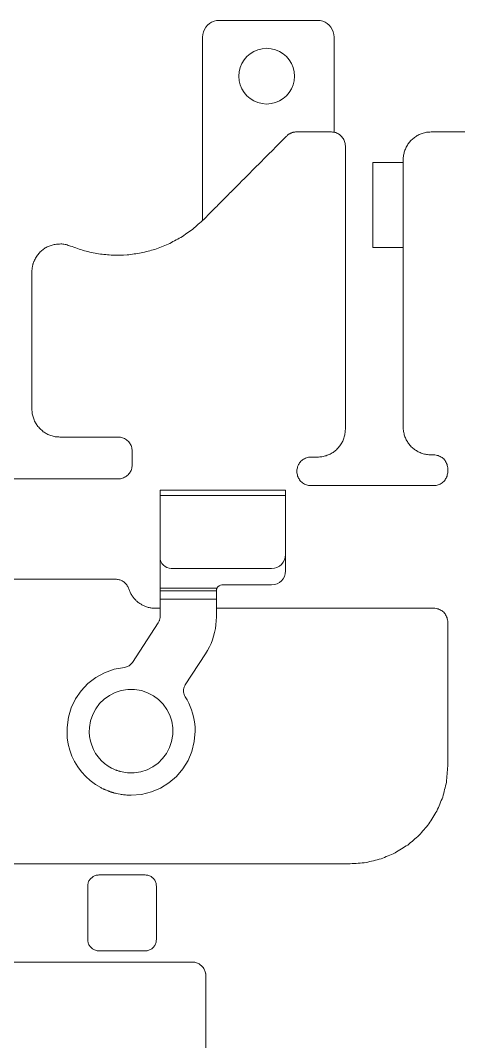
# Model space of a CAD drawing. Header units: millimetres. Extents: x 1863 to 2194, y 977 to 1295.
# Drawn here: x 2054.59 to 2062.45, y 1045.85 to 1064.17 of the extents above; entities that cross this region are included whole.
import ezdxf

# ---------------------------------------------------------------- set-up
doc = ezdxf.new("R2010")
doc.units = ezdxf.units.MM
doc.layers.add('2', color=7, linetype='Continuous', true_color=0xffffff)
doc.layers.get('0').off()

# ---------------------------------------------------------------- blocks, each defined once
blk = doc.blocks.new('A$C1B9535D9')
at = {"layer": '2', "color": 35, "linetype": 'Continuous', "lineweight": 18}
for p, q in [((9.477, 18.142), (9.477, 18.683)), ((10.999, 18.683), (10.999, 18.142)), ((10.999, 18.142), (9.477, 18.142)), ((7.049, 17.387), (7.089, 17.412)), ((7.089, 17.412), (7.132, 17.43)), ((7.132, 17.43), (7.178, 17.441)), ((7.178, 17.441), (7.227, 17.445)), ((7.227, 17.445), (8.931, 17.445)), ((6.93, 17.194), (6.942, 17.24)), ((6.942, 17.24), (6.96, 17.283)), ((6.96, 17.283), (6.984, 17.322)), ((6.984, 17.322), (7.014, 17.357)), ((7.014, 17.357), (7.049, 17.387)), ((6.926, 17.145), (6.93, 17.194)), ((6.926, 15.385), (6.926, 17.145)), ((7.697, 16.68), (7.631, 16.64)), ((7.769, 16.711), (7.697, 16.68)), ((7.846, 16.73), (7.769, 16.711)), ((7.927, 16.736), (7.846, 16.73)), ((8.008, 16.73), (7.927, 16.736)), ((8.084, 16.711), (8.008, 16.73)), ((8.156, 16.68), (8.084, 16.711)), ((8.221, 16.64), (8.156, 16.68)), ((7.523, 16.531), (7.482, 16.466)), ((7.573, 16.59), (7.523, 16.531)), ((7.631, 16.64), (7.573, 16.59)), ((8.279, 16.59), (8.221, 16.64)), ((8.329, 16.531), (8.279, 16.59)), ((8.37, 16.466), (8.329, 16.531)), ((15.349, 14.324), (15.349, 16.574)), ((15.349, 16.574), (16.799, 16.574)), ((15.449, 16.574), (15.449, 14.324)), ((7.433, 16.317), (7.426, 16.235)), ((7.452, 16.394), (7.433, 16.317)), ((7.482, 16.466), (7.452, 16.394)), ((8.4, 16.394), (8.37, 16.466)), ((8.419, 16.317), (8.4, 16.394)), ((8.426, 16.235), (8.419, 16.317)), ((16.755, 16.324), (16.755, 14.524)), ((17.049, 16.324), (17.049, 15.434)), ((7.426, 16.235), (7.433, 16.154)), ((7.433, 16.154), (7.452, 16.078)), ((8.4, 16.078), (8.419, 16.154)), ((8.419, 16.154), (8.426, 16.235)), ((7.452, 16.078), (7.482, 16.006)), ((7.482, 16.006), (7.523, 15.94)), ((7.523, 15.94), (7.573, 15.882)), ((8.279, 15.882), (8.329, 15.94)), ((8.329, 15.94), (8.37, 16.006)), ((8.37, 16.006), (8.4, 16.078)), ((7.573, 15.882), (7.631, 15.832)), ((7.631, 15.832), (7.697, 15.791)), ((7.697, 15.791), (7.769, 15.761)), ((7.769, 15.761), (7.846, 15.742)), ((8.008, 15.742), (8.084, 15.761)), ((8.084, 15.761), (8.156, 15.791)), ((8.156, 15.791), (8.221, 15.832)), ((8.221, 15.832), (8.279, 15.882)), ((7.846, 15.742), (7.927, 15.736)), ((7.927, 15.736), (8.008, 15.742)), ((6.93, 15.337), (6.926, 15.385)), ((6.942, 15.291), (6.93, 15.337)), ((6.96, 15.248), (6.942, 15.291)), ((6.984, 15.209), (6.96, 15.248)), ((7.014, 15.174), (6.984, 15.209)), ((17.105, 15.344), (17.105, 14.324)), ((17.149, 15.334), (17.305, 15.334)), ((17.155, 14.324), (17.155, 15.334)), ((17.623, 15.334), (17.305, 15.334)), ((17.623, 15.334), (17.693, 15.332)), ((17.693, 15.332), (17.763, 15.326)), ((17.763, 15.326), (17.832, 15.316)), ((17.9, 15.302), (17.832, 15.316)), ((17.9, 15.302), (17.967, 15.284)), ((18.033, 15.262), (17.967, 15.284)), ((18.033, 15.262), (18.098, 15.237)), ((18.098, 15.237), (18.161, 15.208)), ((18.161, 15.208), (18.223, 15.175)), ((7.049, 15.144), (7.014, 15.174)), ((7.089, 15.119), (7.049, 15.144)), ((7.132, 15.101), (7.089, 15.119)), ((7.178, 15.09), (7.132, 15.101)), ((7.227, 15.086), (7.178, 15.09)), ((10.513, 15.086), (7.227, 15.086)), ((18.283, 15.139), (18.223, 15.175)), ((18.283, 15.139), (18.84, 14.776)), ((19.17, 14.839), (19.112, 14.809)), ((19.229, 14.865), (19.17, 14.839)), ((19.289, 14.889), (19.229, 14.865)), ((19.351, 14.908), (19.289, 14.889)), ((19.351, 14.908), (19.413, 14.924)), ((19.477, 14.937), (19.413, 14.924)), ((19.477, 14.937), (19.541, 14.946)), ((19.541, 14.946), (19.606, 14.952)), ((19.671, 14.954), (19.606, 14.952)), ((19.671, 14.954), (19.858, 14.938)), ((20.035, 14.895), (19.858, 14.938)), ((20.035, 14.895), (20.2, 14.825)), ((18.86, 14.765), (18.84, 14.776)), ((18.86, 14.765), (18.881, 14.756)), ((18.903, 14.749), (18.881, 14.756)), ((18.925, 14.745), (18.903, 14.749)), ((18.925, 14.745), (18.948, 14.744)), ((18.97, 14.745), (18.948, 14.744)), ((18.97, 14.745), (18.992, 14.749)), ((18.992, 14.749), (19.014, 14.755)), ((19.014, 14.755), (19.035, 14.764)), ((19.035, 14.764), (19.056, 14.776)), ((19.056, 14.776), (19.112, 14.809)), ((20.35, 14.732), (20.2, 14.825)), ((20.484, 14.617), (20.35, 14.732)), ((19.281, 14.445), (19.384, 14.497)), ((19.495, 14.533), (19.384, 14.497)), ((19.495, 14.533), (19.613, 14.552)), ((19.735, 14.551), (19.613, 14.552)), ((19.735, 14.551), (19.855, 14.531)), ((19.855, 14.531), (19.968, 14.493)), ((20.071, 14.438), (19.968, 14.493)), ((20.484, 14.617), (20.599, 14.483)), ((20.693, 14.332), (20.599, 14.483)), ((15.349, 14.324), (17.618, 14.324)), ((17.618, 14.324), (17.629, 14.324)), ((17.629, 14.324), (17.641, 14.323)), ((17.652, 14.321), (17.641, 14.323)), ((17.664, 14.318), (17.652, 14.321)), ((17.664, 14.318), (17.675, 14.315)), ((17.686, 14.312), (17.675, 14.315)), ((17.696, 14.308), (17.686, 14.312)), ((17.707, 14.303), (17.696, 14.308)), ((17.717, 14.297), (17.707, 14.303)), ((17.727, 14.291), (17.717, 14.297)), ((18.438, 13.83), (17.727, 14.291)), ((19.037, 14.204), (19.106, 14.297)), ((19.188, 14.378), (19.106, 14.297)), ((19.188, 14.378), (19.281, 14.445)), ((20.164, 14.369), (20.071, 14.438)), ((20.164, 14.369), (20.245, 14.287)), ((20.245, 14.287), (20.312, 14.194)), ((20.762, 14.167), (20.693, 14.332)), ((18.982, 14.101), (18.944, 13.988)), ((19.037, 14.204), (18.982, 14.101)), ((20.364, 14.091), (20.312, 14.194)), ((20.762, 14.167), (20.806, 13.99)), ((18.924, 13.868), (18.944, 13.988)), ((20.4, 13.979), (20.364, 14.091)), ((20.4, 13.979), (20.419, 13.862)), ((20.821, 13.803), (20.806, 13.99)), ((18.438, 13.83), (18.452, 13.819)), ((18.466, 13.808), (18.452, 13.819)), ((18.466, 13.808), (18.478, 13.795)), ((18.478, 13.795), (18.489, 13.781)), ((18.499, 13.767), (18.489, 13.781)), ((18.499, 13.767), (18.508, 13.751)), ((18.515, 13.735), (18.508, 13.751)), ((18.515, 13.735), (18.521, 13.719)), ((18.924, 13.868), (18.923, 13.746)), ((18.942, 13.628), (18.923, 13.746)), ((20.418, 13.74), (20.415, 13.707)), ((20.418, 13.74), (20.419, 13.862)), ((20.818, 13.725), (20.819, 13.744)), ((20.82, 13.764), (20.819, 13.744)), ((20.82, 13.764), (20.821, 13.784)), ((20.821, 13.803), (20.821, 13.784)), ((18.521, 13.719), (18.525, 13.701)), ((18.528, 13.683), (18.525, 13.701)), ((18.562, 13.499), (18.528, 13.683)), ((18.978, 13.517), (18.942, 13.628)), ((20.378, 13.553), (20.38, 13.559)), ((20.385, 13.573), (20.38, 13.559)), ((20.385, 13.573), (20.389, 13.587)), ((20.404, 13.642), (20.396, 13.613)), ((20.41, 13.674), (20.404, 13.642)), ((20.41, 13.674), (20.415, 13.707)), ((20.798, 13.574), (20.791, 13.542)), ((20.804, 13.608), (20.798, 13.574)), ((20.804, 13.608), (20.807, 13.627)), ((20.807, 13.627), (20.81, 13.646)), ((20.81, 13.646), (20.813, 13.666)), ((20.815, 13.686), (20.813, 13.666)), ((20.817, 13.705), (20.815, 13.686)), ((20.818, 13.725), (20.817, 13.705)), ((18.562, 13.499), (18.624, 13.328)), ((18.978, 13.517), (19.03, 13.414)), ((19.098, 13.321), (19.03, 13.414)), ((20.299, 13.394), (20.251, 13.328)), ((20.299, 13.394), (20.317, 13.422)), ((20.333, 13.452), (20.317, 13.422)), ((20.34, 13.465), (20.333, 13.452)), ((20.34, 13.465), (20.348, 13.48)), ((20.354, 13.494), (20.348, 13.48)), ((20.354, 13.494), (20.36, 13.507)), ((20.36, 13.507), (20.37, 13.532)), ((20.739, 13.377), (20.727, 13.349)), ((20.744, 13.389), (20.739, 13.377)), ((20.759, 13.43), (20.754, 13.416)), ((20.787, 13.527), (20.784, 13.512)), ((20.787, 13.527), (20.791, 13.542)), ((18.711, 13.171), (18.624, 13.328)), ((19.178, 13.238), (19.098, 13.321)), ((19.178, 13.238), (19.271, 13.169)), ((20.135, 13.214), (20.07, 13.168)), ((20.196, 13.268), (20.135, 13.214)), ((20.196, 13.268), (20.251, 13.328)), ((20.685, 13.261), (20.626, 13.164)), ((20.685, 13.261), (20.693, 13.276)), ((20.693, 13.276), (20.708, 13.306)), ((18.711, 13.171), (18.819, 13.031)), ((18.819, 13.031), (18.948, 12.91)), ((19.374, 13.115), (19.271, 13.169)), ((19.487, 13.077), (19.374, 13.115)), ((19.607, 13.057), (19.487, 13.077)), ((19.607, 13.057), (19.69, 13.054)), ((19.69, 13.054), (19.77, 13.06)), ((19.85, 13.075), (19.77, 13.06)), ((19.926, 13.098), (19.85, 13.075)), ((19.926, 13.098), (20, 13.129)), ((20, 13.129), (20.07, 13.168)), ((20.559, 13.073), (20.484, 12.991)), ((20.559, 13.073), (20.626, 13.164)), ((19.093, 12.809), (18.948, 12.91)), ((20.313, 12.85), (20.218, 12.792)), ((20.313, 12.85), (20.402, 12.916)), ((20.484, 12.991), (20.402, 12.916)), ((19.093, 12.809), (19.253, 12.732)), ((19.253, 12.732), (19.424, 12.68)), ((19.424, 12.68), (19.605, 12.656)), ((19.792, 12.66), (19.605, 12.656)), ((19.792, 12.66), (19.904, 12.678)), ((19.904, 12.678), (20.013, 12.706)), ((20.013, 12.706), (20.118, 12.744)), ((20.218, 12.792), (20.118, 12.744))]:
    blk.add_line(p, q, dxfattribs=at)
for centre, radius, start, end in [((16.505, 16.324), 0.25, 359.999, 90), ((16.799, 16.324), 0.25, 0, 90), ((17.149, 15.434), 0.1, 180, 244.0427), ((16.555, 14.524), 0.2, 270, 0)]:
    blk.add_arc(centre, radius, start, end, dxfattribs=at)
for points, degree in [([(8.926, 21.042), (8.926, 19.183)], 1), ([(14.791, 19.41), (14.801, 19.418), (14.811, 19.426), (14.82, 19.435)], 3), ([(14.82, 19.435), (14.831, 19.441), (14.842, 19.448), (14.853, 19.455)], 3), ([(14.853, 19.455), (14.865, 19.46), (14.877, 19.465), (14.889, 19.47)], 3), ([(14.889, 19.47), (14.902, 19.473), (14.915, 19.476), (14.927, 19.48)], 3), ([(14.927, 19.48), (14.941, 19.481), (14.955, 19.482), (14.968, 19.483)], 3), ([(14.968, 19.483), (15.018, 19.483)], 1), ([(15.018, 19.483), (15.032, 19.482), (15.045, 19.481), (15.059, 19.48)], 3), ([(15.059, 19.48), (15.071, 19.476), (15.084, 19.473), (15.097, 19.47)], 3), ([(15.097, 19.47), (15.109, 19.465), (15.121, 19.46), (15.133, 19.455)], 3), ([(15.133, 19.455), (15.144, 19.448), (15.155, 19.441), (15.166, 19.435)], 3), ([(15.166, 19.435), (15.175, 19.426), (15.185, 19.418), (15.195, 19.41)], 3), ([(17.541, 19.41), (17.551, 19.418), (17.561, 19.426), (17.57, 19.435)], 3), ([(17.57, 19.435), (17.581, 19.441), (17.592, 19.448), (17.603, 19.455)], 3), ([(17.603, 19.455), (17.615, 19.46), (17.627, 19.465), (17.639, 19.47)], 3), ([(17.639, 19.47), (17.652, 19.473), (17.665, 19.476), (17.677, 19.48)], 3), ([(17.677, 19.48), (17.691, 19.481), (17.704, 19.482), (17.718, 19.483)], 3), ([(17.718, 19.483), (20.301, 19.483)], 1), ([(20.301, 19.483), (20.396, 19.475), (20.49, 19.468), (20.585, 19.46)], 3), ([(20.585, 19.46), (20.675, 19.438), (20.764, 19.416), (20.854, 19.394)], 3), ([(14.718, 19.233), (14.719, 19.247), (14.72, 19.26), (14.721, 19.274)], 3), ([(14.718, 19.183), (14.718, 19.233)], 1), ([(14.721, 19.274), (14.724, 19.286), (14.728, 19.299), (14.731, 19.312)], 3), ([(14.731, 19.312), (14.736, 19.324), (14.741, 19.336), (14.746, 19.348)], 3), ([(14.746, 19.348), (14.753, 19.359), (14.759, 19.37), (14.766, 19.38)], 3), ([(14.766, 19.38), (14.775, 19.39), (14.783, 19.4), (14.791, 19.41)], 3), ([(15.195, 19.41), (15.203, 19.4), (15.211, 19.39), (15.22, 19.38)], 3), ([(15.22, 19.38), (15.227, 19.37), (15.233, 19.359), (15.24, 19.348)], 3), ([(15.24, 19.348), (15.245, 19.336), (15.25, 19.324), (15.255, 19.312)], 3), ([(15.255, 19.312), (15.258, 19.299), (15.262, 19.286), (15.265, 19.274)], 3), ([(15.265, 19.274), (15.266, 19.26), (15.267, 19.247), (15.268, 19.233)], 3), ([(15.268, 19.233), (15.268, 17.027)], 1), ([(17.468, 19.233), (17.469, 19.247), (17.47, 19.26), (17.471, 19.274)], 3), ([(17.468, 15.334), (17.468, 19.233)], 1), ([(17.471, 19.274), (17.474, 19.286), (17.478, 19.299), (17.481, 19.312)], 3), ([(17.481, 19.312), (17.486, 19.324), (17.491, 19.336), (17.496, 19.348)], 3), ([(17.496, 19.348), (17.503, 19.359), (17.509, 19.37), (17.516, 19.38)], 3), ([(17.516, 19.38), (17.525, 19.39), (17.533, 19.4), (17.541, 19.41)], 3), ([(20.854, 19.394), (20.938, 19.358), (21.022, 19.323), (21.105, 19.288)], 3), ([(21.105, 19.288), (21.182, 19.24), (21.258, 19.193), (21.335, 19.145)], 3), ([(8.926, 19.183), (8.929, 19.156), (8.931, 19.129), (8.933, 19.102)], 3), ([(8.933, 19.102), (8.939, 19.076), (8.946, 19.05), (8.952, 19.025)], 3), ([(14.693, 19.025), (14.699, 19.05), (14.705, 19.076), (14.711, 19.102)], 3), ([(14.711, 19.102), (14.714, 19.129), (14.716, 19.156), (14.718, 19.183)], 3), ([(21.335, 19.145), (21.403, 19.087), (21.471, 19.029), (21.539, 18.97)], 3), ([(8.952, 19.025), (8.962, 19.001), (8.972, 18.977), (8.982, 18.953)], 3), ([(8.982, 18.953), (8.996, 18.931), (9.009, 18.909), (9.023, 18.887)], 3), ([(9.023, 18.887), (9.04, 18.868), (9.056, 18.848), (9.073, 18.829)], 3), ([(14.572, 18.829), (14.588, 18.848), (14.605, 18.868), (14.622, 18.887)], 3), ([(14.622, 18.887), (14.635, 18.909), (14.649, 18.931), (14.662, 18.953)], 3), ([(14.662, 18.953), (14.672, 18.977), (14.682, 19.001), (14.693, 19.025)], 3), ([(21.539, 18.97), (21.597, 18.902), (21.655, 18.834), (21.714, 18.766)], 3), ([(9.073, 18.829), (9.092, 18.812), (9.112, 18.796), (9.131, 18.779)], 3), ([(9.131, 18.779), (9.153, 18.766), (9.175, 18.752), (9.197, 18.738)], 3), ([(9.197, 18.738), (9.221, 18.728), (9.245, 18.718), (9.268, 18.708)], 3), ([(9.268, 18.708), (9.294, 18.702), (9.32, 18.696), (9.345, 18.689)], 3), ([(9.345, 18.689), (9.372, 18.687), (9.399, 18.685), (9.427, 18.683)], 3), ([(9.427, 18.683), (14.218, 18.683)], 1), ([(14.218, 18.683), (14.245, 18.685), (14.272, 18.687), (14.299, 18.689)], 3), ([(14.299, 18.689), (14.325, 18.696), (14.35, 18.702), (14.376, 18.708)], 3), ([(14.376, 18.708), (14.4, 18.718), (14.424, 18.728), (14.448, 18.738)], 3), ([(14.448, 18.738), (14.47, 18.752), (14.491, 18.766), (14.513, 18.779)], 3), ([(14.513, 18.779), (14.533, 18.796), (14.552, 18.812), (14.572, 18.829)], 3), ([(21.714, 18.766), (21.761, 18.69), (21.808, 18.614), (21.856, 18.537)], 3), ([(21.856, 18.537), (21.891, 18.453), (21.927, 18.37), (21.962, 18.286)], 3), ([(21.962, 18.286), (21.984, 18.196), (22.006, 18.107), (22.028, 18.017)], 3), ([(22.028, 18.017), (22.036, 17.922), (22.044, 17.828), (22.051, 17.733)], 3), ([(9.029, 17.598), (9.019, 17.59), (9.009, 17.582), (9, 17.573)], 3), ([(9.062, 17.619), (9.051, 17.612), (9.04, 17.605), (9.029, 17.598)], 3), ([(9.097, 17.634), (9.086, 17.629), (9.074, 17.624), (9.062, 17.619)], 3), ([(9.136, 17.643), (9.123, 17.64), (9.11, 17.637), (9.097, 17.634)], 3), ([(9.176, 17.647), (9.163, 17.646), (9.149, 17.645), (9.136, 17.643)], 3), ([(14.258, 17.647), (9.176, 17.647)], 1), ([(14.339, 17.64), (14.312, 17.642), (14.285, 17.645), (14.258, 17.647)], 3), ([(14.416, 17.621), (14.39, 17.627), (14.365, 17.634), (14.339, 17.64)], 3), ([(14.488, 17.591), (14.464, 17.601), (14.44, 17.611), (14.416, 17.621)], 3), ([(14.553, 17.55), (14.532, 17.564), (14.51, 17.577), (14.488, 17.591)], 3), ([(22.051, 17.733), (22.051, 15.146)], 1), ([(8.93, 17.437), (8.929, 17.423), (8.928, 17.41), (8.926, 17.396)], 3), ([(8.939, 17.475), (8.936, 17.463), (8.933, 17.45), (8.93, 17.437)], 3), ([(8.954, 17.511), (8.949, 17.499), (8.944, 17.487), (8.939, 17.475)], 3), ([(8.975, 17.544), (8.968, 17.533), (8.961, 17.522), (8.954, 17.511)], 3), ([(9, 17.573), (8.991, 17.564), (8.983, 17.554), (8.975, 17.544)], 3), ([(14.612, 17.5), (14.592, 17.517), (14.573, 17.533), (14.553, 17.55)], 3), ([(14.662, 17.442), (14.645, 17.461), (14.628, 17.481), (14.612, 17.5)], 3), ([(14.702, 17.376), (14.689, 17.398), (14.675, 17.42), (14.662, 17.442)], 3), ([(8.926, 17.396), (8.926, 16.77)], 1), ([(14.733, 17.304), (14.723, 17.328), (14.712, 17.352), (14.702, 17.376)], 3), ([(14.752, 17.227), (14.745, 17.253), (14.739, 17.279), (14.733, 17.304)], 3), ([(14.758, 17.146), (14.756, 17.173), (14.754, 17.2), (14.752, 17.227)], 3), ([(14.758, 17.027), (14.758, 17.146)], 1), ([(14.761, 16.987), (14.76, 17), (14.759, 17.013), (14.758, 17.027)], 3), ([(14.771, 16.948), (14.768, 16.961), (14.765, 16.974), (14.761, 16.987)], 3), ([(14.786, 16.912), (14.781, 16.924), (14.776, 16.936), (14.771, 16.948)], 3), ([(14.806, 16.88), (14.8, 16.89), (14.793, 16.901), (14.786, 16.912)], 3), ([(14.831, 16.85), (14.823, 16.86), (14.815, 16.87), (14.806, 16.88)], 3), ([(14.86, 16.825), (14.851, 16.834), (14.841, 16.842), (14.831, 16.85)], 3), ([(15.195, 16.85), (15.185, 16.842), (15.175, 16.834), (15.166, 16.825)], 3), ([(15.22, 16.88), (15.211, 16.87), (15.203, 16.86), (15.195, 16.85)], 3), ([(15.24, 16.912), (15.233, 16.901), (15.227, 16.89), (15.22, 16.88)], 3), ([(15.255, 16.948), (15.25, 16.936), (15.245, 16.924), (15.24, 16.912)], 3), ([(15.265, 16.987), (15.262, 16.974), (15.258, 16.961), (15.255, 16.948)], 3), ([(15.268, 17.027), (15.267, 17.013), (15.266, 17), (15.265, 16.987)], 3), ([(8.926, 16.77), (8.927, 16.763), (8.927, 16.757), (8.927, 16.75)], 3), ([(8.927, 16.75), (8.928, 16.744), (8.929, 16.737), (8.93, 16.73)], 3), ([(8.93, 16.73), (8.931, 16.724), (8.932, 16.718), (8.933, 16.711)], 3), ([(8.933, 16.711), (8.935, 16.705), (8.937, 16.699), (8.939, 16.692)], 3), ([(8.939, 16.692), (8.941, 16.686), (8.943, 16.68), (8.946, 16.674)], 3), ([(8.946, 16.674), (8.948, 16.668), (8.951, 16.662), (8.954, 16.657)], 3), ([(14.893, 16.805), (14.882, 16.812), (14.871, 16.819), (14.86, 16.825)], 3), ([(14.929, 16.79), (14.917, 16.795), (14.905, 16.8), (14.893, 16.805)], 3), ([(14.968, 16.78), (14.955, 16.784), (14.942, 16.787), (14.929, 16.79)], 3), ([(15.008, 16.777), (14.995, 16.778), (14.981, 16.779), (14.968, 16.78)], 3), ([(15.018, 16.777), (15.008, 16.777)], 1), ([(15.059, 16.78), (15.045, 16.779), (15.032, 16.778), (15.018, 16.777)], 3), ([(15.097, 16.79), (15.084, 16.787), (15.071, 16.784), (15.059, 16.78)], 3), ([(15.133, 16.805), (15.121, 16.8), (15.109, 16.795), (15.097, 16.79)], 3), ([(15.166, 16.825), (15.155, 16.819), (15.144, 16.812), (15.133, 16.805)], 3), ([(8.954, 16.657), (8.957, 16.651), (8.96, 16.645), (8.963, 16.64)], 3), ([(8.963, 16.64), (8.967, 16.634), (8.971, 16.629), (8.974, 16.623)], 3), ([(8.974, 16.623), (8.979, 16.618), (8.983, 16.613), (8.987, 16.608)], 3), ([(8.987, 16.608), (8.991, 16.603), (8.996, 16.598), (9, 16.593)], 3), ([(9, 16.593), (10.494, 15.107)], 1), ([(17.305, 15.334), (17.305, 14.324)], 1), ([(10.494, 15.107), (10.552, 15.042), (10.611, 14.976), (10.669, 14.911)], 3), ([(22.051, 15.146), (22.051, 12.927)], 1), ([(23.832, 14.995), (23.837, 15.004), (23.842, 15.014), (23.847, 15.024)], 3), ([(23.847, 15.024), (23.853, 15.033), (23.859, 15.042), (23.866, 15.051)], 3), ([(23.866, 15.051), (23.873, 15.059), (23.88, 15.067), (23.888, 15.075)], 3), ([(23.888, 15.075), (23.896, 15.082), (23.905, 15.09), (23.913, 15.097)], 3), ([(23.913, 15.097), (23.922, 15.103), (23.932, 15.109), (23.941, 15.114)], 3), ([(23.941, 15.114), (23.951, 15.119), (23.962, 15.124), (23.972, 15.129)], 3), ([(23.972, 15.129), (23.983, 15.132), (23.994, 15.135), (24.005, 15.139)], 3), ([(24.005, 15.139), (24.007, 15.139), (24.008, 15.14), (24.01, 15.14)], 3), ([(24.01, 15.14), (24.012, 15.14), (24.014, 15.141), (24.016, 15.141)], 3), ([(24.016, 15.141), (24.018, 15.142), (24.02, 15.142), (24.022, 15.142)], 3), ([(24.022, 15.142), (24.023, 15.143), (24.025, 15.143), (24.027, 15.143)], 3), ([(24.027, 15.143), (24.029, 15.144), (24.031, 15.144), (24.033, 15.144)], 3), ([(24.033, 15.144), (24.035, 15.144), (24.037, 15.145), (24.039, 15.145)], 3), ([(24.039, 15.145), (24.041, 15.145), (24.042, 15.145), (24.044, 15.145)], 3), ([(24.044, 15.145), (24.046, 15.145), (24.048, 15.145), (24.05, 15.146)], 3), ([(24.05, 15.146), (24.052, 15.146), (24.054, 15.146), (24.056, 15.146)], 3), ([(24.056, 15.146), (24.058, 15.146), (24.06, 15.146), (24.062, 15.146)], 3), ([(24.062, 15.146), (26.014, 15.146)], 1), ([(10.669, 14.911), (10.719, 14.84), (10.768, 14.769), (10.818, 14.697)], 3), ([(23.812, 14.896), (23.812, 14.907), (23.813, 14.919), (23.814, 14.93)], 3), ([(23.812, 12.927), (23.812, 14.896)], 1), ([(23.814, 14.93), (23.816, 14.941), (23.818, 14.952), (23.821, 14.963)], 3), ([(23.821, 14.963), (23.824, 14.974), (23.828, 14.984), (23.832, 14.995)], 3), ([(10.818, 14.697), (10.858, 14.622), (10.899, 14.546), (10.939, 14.47)], 3), ([(10.939, 14.47), (10.97, 14.391), (11.001, 14.312), (11.032, 14.232)], 3), ([(17.468, 14.239), (17.468, 14.324)], 1), ([(11.032, 14.232), (11.054, 14.15), (11.075, 14.068), (11.097, 13.985)], 3), ([(17.432, 14.053), (17.439, 14.073), (17.445, 14.093), (17.452, 14.113)], 3), ([(17.452, 14.113), (17.456, 14.134), (17.46, 14.154), (17.464, 14.175)], 3), ([(17.464, 14.175), (17.465, 14.196), (17.467, 14.218), (17.468, 14.239)], 3), ([(22.254, 14.091), (22.256, 14.101), (22.259, 14.111), (22.261, 14.122)], 3), ([(22.261, 14.122), (22.265, 14.131), (22.269, 14.141), (22.273, 14.15)], 3), ([(22.273, 14.15), (22.279, 14.159), (22.284, 14.168), (22.29, 14.176)], 3), ([(22.29, 14.176), (22.296, 14.184), (22.303, 14.192), (22.31, 14.2)], 3), ([(22.31, 14.2), (22.317, 14.206), (22.325, 14.213), (22.333, 14.219)], 3), ([(22.333, 14.219), (22.342, 14.225), (22.35, 14.23), (22.359, 14.236)], 3), ([(22.359, 14.236), (22.369, 14.24), (22.378, 14.244), (22.388, 14.248)], 3), ([(22.388, 14.248), (22.398, 14.25), (22.408, 14.253), (22.419, 14.255)], 3), ([(22.419, 14.255), (22.429, 14.256), (22.44, 14.257), (22.451, 14.258)], 3), ([(22.451, 14.258), (23.411, 14.258)], 1), ([(23.411, 14.258), (23.422, 14.257), (23.433, 14.256), (23.444, 14.255)], 3), ([(23.444, 14.255), (23.454, 14.253), (23.464, 14.25), (23.474, 14.248)], 3), ([(23.474, 14.248), (23.484, 14.244), (23.494, 14.24), (23.503, 14.236)], 3), ([(23.503, 14.236), (23.512, 14.23), (23.521, 14.225), (23.529, 14.219)], 3), ([(23.529, 14.219), (23.537, 14.213), (23.545, 14.206), (23.553, 14.2)], 3), ([(23.553, 14.2), (23.559, 14.192), (23.566, 14.184), (23.573, 14.176)], 3), ([(23.573, 14.176), (23.578, 14.168), (23.583, 14.159), (23.589, 14.15)], 3), ([(23.589, 14.15), (23.593, 14.141), (23.597, 14.131), (23.601, 14.122)], 3), ([(23.601, 14.122), (23.604, 14.111), (23.606, 14.101), (23.609, 14.091)], 3), ([(11.097, 13.985), (11.108, 13.901), (11.12, 13.817), (11.132, 13.733)], 3), ([(17.333, 13.897), (17.346, 13.913), (17.359, 13.929), (17.372, 13.945)], 3), ([(17.372, 13.945), (17.383, 13.962), (17.394, 13.98), (17.405, 13.997)], 3), ([(17.405, 13.997), (17.414, 14.016), (17.423, 14.034), (17.432, 14.053)], 3), ([(22.251, 14.058), (22.252, 14.069), (22.253, 14.08), (22.254, 14.091)], 3), ([(22.251, 13.228), (22.251, 14.058)], 1), ([(23.609, 14.091), (23.609, 14.08), (23.61, 14.069), (23.611, 14.058)], 3), ([(23.611, 14.058), (23.611, 13.228)], 1), ([(14.446, 13.721), (14.455, 13.73), (14.463, 13.74), (14.471, 13.75)], 3), ([(14.471, 13.75), (14.481, 13.758), (14.491, 13.766), (14.5, 13.775)], 3), ([(14.5, 13.775), (14.511, 13.781), (14.522, 13.788), (14.533, 13.795)], 3), ([(14.533, 13.795), (14.545, 13.8), (14.557, 13.805), (14.569, 13.81)], 3), ([(14.569, 13.81), (14.582, 13.813), (14.595, 13.817), (14.608, 13.82)], 3), ([(14.608, 13.82), (14.621, 13.821), (14.635, 13.822), (14.648, 13.823)], 3), ([(14.648, 13.823), (14.898, 13.823)], 1), ([(14.898, 13.823), (14.898, 13.823), (14.898, 13.823), (14.898, 13.823)], 3), ([(14.898, 13.823), (14.912, 13.822), (14.925, 13.821), (14.939, 13.82)], 3), ([(14.939, 13.82), (14.952, 13.817), (14.964, 13.813), (14.977, 13.81)], 3), ([(14.977, 13.81), (14.989, 13.805), (15.001, 13.8), (15.013, 13.795)], 3), ([(15.013, 13.795), (15.024, 13.788), (15.035, 13.781), (15.046, 13.775)], 3), ([(15.046, 13.775), (15.055, 13.766), (15.065, 13.758), (15.075, 13.75)], 3), ([(15.075, 13.75), (15.083, 13.74), (15.092, 13.73), (15.1, 13.721)], 3), ([(17.038, 13.717), (17.047, 13.724), (17.055, 13.73), (17.064, 13.736)], 3), ([(17.064, 13.736), (17.073, 13.741), (17.082, 13.746), (17.091, 13.751)], 3), ([(17.091, 13.751), (17.101, 13.755), (17.111, 13.759), (17.121, 13.763)], 3), ([(17.121, 13.763), (17.141, 13.771), (17.161, 13.779), (17.181, 13.787)], 3), ([(17.181, 13.787), (17.2, 13.797), (17.218, 13.807), (17.237, 13.817)], 3), ([(17.237, 13.817), (17.254, 13.83), (17.271, 13.842), (17.287, 13.854)], 3), ([(17.287, 13.854), (17.302, 13.868), (17.318, 13.883), (17.333, 13.897)], 3), ([(11.132, 13.733), (11.134, 13.647), (11.136, 13.562), (11.138, 13.477)], 3), ([(14.398, 13.573), (14.399, 13.587), (14.4, 13.6), (14.401, 13.614)], 3), ([(14.398, 12.526), (14.398, 13.573)], 1), ([(14.401, 13.614), (14.405, 13.626), (14.408, 13.639), (14.411, 13.652)], 3), ([(14.411, 13.652), (14.416, 13.664), (14.421, 13.676), (14.426, 13.688)], 3), ([(14.426, 13.688), (14.433, 13.699), (14.44, 13.71), (14.446, 13.721)], 3), ([(15.1, 13.721), (15.107, 13.71), (15.113, 13.699), (15.12, 13.688)], 3), ([(15.12, 13.688), (15.125, 13.676), (15.13, 13.664), (15.135, 13.652)], 3), ([(15.135, 13.652), (15.139, 13.639), (15.142, 13.626), (15.145, 13.614)], 3), ([(15.145, 13.614), (15.146, 13.6), (15.147, 13.587), (15.148, 13.573)], 3), ([(15.148, 13.573), (15.148, 8.504)], 1), ([(16.948, 13.525), (16.949, 13.536), (16.95, 13.547), (16.95, 13.558)], 3), ([(16.95, 13.558), (16.952, 13.568), (16.954, 13.578), (16.956, 13.589)], 3), ([(16.956, 13.589), (16.959, 13.599), (16.963, 13.608), (16.966, 13.618)], 3), ([(16.966, 13.618), (16.97, 13.628), (16.975, 13.637), (16.979, 13.646)], 3), ([(16.979, 13.646), (16.985, 13.655), (16.99, 13.664), (16.996, 13.672)], 3), ([(16.996, 13.672), (17.003, 13.68), (17.009, 13.688), (17.016, 13.696)], 3), ([(17.016, 13.696), (17.023, 13.703), (17.031, 13.71), (17.038, 13.717)], 3), ([(11.138, 13.477), (11.13, 13.391), (11.122, 13.306), (11.114, 13.221)], 3), ([(16.948, 8.482), (16.948, 13.525)], 1), ([(11.114, 13.221), (11.095, 13.136), (11.077, 13.051), (11.059, 12.966)], 3), ([(22.254, 13.195), (22.253, 13.206), (22.252, 13.217), (22.251, 13.228)], 3), ([(22.261, 13.164), (22.259, 13.174), (22.256, 13.185), (22.254, 13.195)], 3), ([(23.609, 13.195), (23.606, 13.185), (23.604, 13.174), (23.601, 13.164)], 3), ([(23.611, 13.228), (23.61, 13.217), (23.609, 13.206), (23.609, 13.195)], 3), ([(22.273, 13.135), (22.269, 13.145), (22.265, 13.155), (22.261, 13.164)], 3), ([(22.29, 13.109), (22.284, 13.118), (22.279, 13.127), (22.273, 13.135)], 3), ([(22.31, 13.086), (22.303, 13.093), (22.296, 13.101), (22.29, 13.109)], 3), ([(22.333, 13.066), (22.325, 13.072), (22.317, 13.079), (22.31, 13.086)], 3), ([(22.359, 13.049), (22.35, 13.055), (22.342, 13.06), (22.333, 13.066)], 3), ([(22.388, 13.037), (22.378, 13.041), (22.369, 13.045), (22.359, 13.049)], 3), ([(22.419, 13.03), (22.408, 13.032), (22.398, 13.035), (22.388, 13.037)], 3), ([(22.451, 13.027), (22.44, 13.028), (22.429, 13.029), (22.419, 13.03)], 3), ([(23.411, 13.027), (22.451, 13.027)], 1), ([(23.444, 13.03), (23.433, 13.029), (23.422, 13.028), (23.411, 13.027)], 3), ([(23.474, 13.037), (23.464, 13.035), (23.454, 13.032), (23.444, 13.03)], 3), ([(23.503, 13.049), (23.494, 13.045), (23.484, 13.041), (23.474, 13.037)], 3), ([(23.529, 13.066), (23.521, 13.06), (23.512, 13.055), (23.503, 13.049)], 3), ([(23.553, 13.086), (23.545, 13.079), (23.537, 13.072), (23.529, 13.066)], 3), ([(23.573, 13.109), (23.566, 13.101), (23.559, 13.093), (23.553, 13.086)], 3), ([(23.589, 13.135), (23.583, 13.127), (23.578, 13.118), (23.573, 13.109)], 3), ([(23.601, 13.164), (23.597, 13.155), (23.593, 13.145), (23.589, 13.135)], 3), ([(11.059, 12.966), (11.03, 12.883), (11.001, 12.8), (10.972, 12.717)], 3), ([(22.051, 12.927), (22.051, 12.791)], 1), ([(23.812, 12.791), (23.812, 12.927)], 1), ([(10.947, 12.639), (10.943, 12.613), (10.939, 12.587), (10.935, 12.561)], 3), ([(10.972, 12.717), (10.964, 12.691), (10.956, 12.665), (10.947, 12.639)], 3), ([(22.051, 12.791), (22.051, 12.654)], 1), ([(22.051, 12.654), (22.051, 10.783)], 1), ([(23.812, 12.654), (23.812, 12.791)], 1), ([(23.812, 10.783), (23.812, 12.654)], 1), ([(10.935, 12.561), (10.936, 12.535), (10.936, 12.509), (10.936, 12.483)], 3), ([(10.936, 12.483), (10.94, 12.458), (10.944, 12.432), (10.948, 12.407)], 3), ([(14.392, 12.444), (14.394, 12.471), (14.396, 12.498), (14.398, 12.526)], 3), ([(10.948, 12.407), (10.956, 12.383), (10.964, 12.358), (10.972, 12.334)], 3), ([(10.972, 12.334), (10.984, 12.311), (10.995, 12.289), (11.007, 12.266)], 3), ([(14.302, 12.23), (14.315, 12.252), (14.329, 12.274), (14.342, 12.295)], 3), ([(14.342, 12.295), (14.352, 12.319), (14.362, 12.343), (14.373, 12.367)], 3), ([(14.373, 12.367), (14.379, 12.393), (14.385, 12.419), (14.392, 12.444)], 3), ([(11.007, 12.266), (11.022, 12.245), (11.037, 12.224), (11.052, 12.203)], 3), ([(11.052, 12.203), (11.07, 12.185), (11.088, 12.166), (11.107, 12.148)], 3), ([(11.107, 12.148), (11.128, 12.132), (11.149, 12.116), (11.17, 12.101)], 3), ([(11.17, 12.101), (11.195, 12.088), (11.219, 12.076), (11.243, 12.064)], 3), ([(14.128, 12.081), (14.15, 12.095), (14.171, 12.108), (14.193, 12.122)], 3), ([(14.193, 12.122), (14.213, 12.138), (14.232, 12.155), (14.252, 12.172)], 3), ([(14.252, 12.172), (14.268, 12.191), (14.285, 12.21), (14.302, 12.23)], 3), ([(11.243, 12.064), (11.249, 12.061), (11.255, 12.059), (11.261, 12.056)], 3), ([(11.261, 12.056), (11.267, 12.054), (11.274, 12.052), (11.28, 12.05)], 3), ([(11.28, 12.05), (11.286, 12.048), (11.292, 12.046), (11.299, 12.044)], 3), ([(11.299, 12.044), (11.305, 12.042), (11.311, 12.041), (11.318, 12.039)], 3), ([(11.318, 12.039), (11.324, 12.038), (11.33, 12.036), (11.337, 12.035)], 3), ([(11.337, 12.035), (11.343, 12.034), (11.35, 12.033), (11.356, 12.031)], 3), ([(11.356, 12.031), (11.363, 12.031), (11.369, 12.03), (11.375, 12.029)], 3), ([(11.375, 12.029), (11.382, 12.028), (11.389, 12.027), (11.395, 12.027)], 3), ([(11.395, 12.027), (11.402, 12.026), (11.408, 12.026), (11.415, 12.026)], 3), ([(11.415, 12.026), (11.421, 12.025), (11.428, 12.025), (11.434, 12.025)], 3), ([(11.434, 12.025), (13.898, 12.025)], 1), ([(13.898, 12.025), (13.925, 12.027), (13.952, 12.03), (13.979, 12.032)], 3), ([(13.979, 12.032), (14.005, 12.038), (14.03, 12.044), (14.056, 12.051)], 3), ([(14.056, 12.051), (14.08, 12.061), (14.104, 12.071), (14.128, 12.081)], 3)]:
    blk.add_open_spline(points, degree=degree, dxfattribs=at)
for points, knots in [([(17.105, 15.344), (17.112, 15.341), (17.119, 15.338), (17.134, 15.335), (17.142, 15.334), (17.149, 15.334)], [0, 0, 0, 0, 0.5, 0.5, 1, 1, 1, 1]), ([(17.149, 15.334), (17.147, 15.334), (17.144, 15.334), (17.138, 15.335), (17.134, 15.335), (17.126, 15.336), (17.122, 15.338), (17.114, 15.34), (17.109, 15.342), (17.105, 15.344)], [0, 0, 0, 0, 0.25, 0.25, 0.5, 0.5, 0.75, 0.75, 1, 1, 1, 1]), ([(20.378, 13.553), (20.377, 13.55), (20.375, 13.546), (20.373, 13.541), (20.373, 13.539), (20.372, 13.535), (20.371, 13.534), (20.37, 13.532)], [0, 0, 0, 0, 0.499994, 0.499994, 0.749997, 0.749997, 1, 1, 1, 1]), ([(20.389, 13.587), (20.39, 13.589), (20.39, 13.592), (20.392, 13.596), (20.392, 13.598), (20.393, 13.602), (20.394, 13.604), (20.395, 13.609), (20.396, 13.611), (20.396, 13.613)], [0, 0, 0, 0, 0.250009, 0.250009, 0.500018, 0.500018, 0.750007, 0.750007, 1, 1, 1, 1]), ([(20.744, 13.389), (20.745, 13.391), (20.745, 13.394), (20.747, 13.398), (20.748, 13.4), (20.75, 13.407), (20.752, 13.411), (20.754, 13.416)], [0, 0, 0, 0, 0.25, 0.25, 0.500001, 0.500001, 1, 1, 1, 1]), ([(20.763, 13.443), (20.762, 13.44), (20.762, 13.438), (20.76, 13.435), (20.76, 13.434), (20.759, 13.432), (20.759, 13.431), (20.759, 13.43)], [0, 0, 0, 0, 0.499991, 0.499991, 0.749996, 0.749996, 1, 1, 1, 1]), ([(20.768, 13.457), (20.767, 13.454), (20.766, 13.452), (20.765, 13.449), (20.765, 13.447), (20.764, 13.445), (20.763, 13.444), (20.763, 13.443)], [0, 0, 0, 0, 0.499979, 0.499979, 0.74999, 0.74999, 1, 1, 1, 1]), ([(20.768, 13.457), (20.768, 13.459), (20.769, 13.461), (20.77, 13.465), (20.771, 13.468), (20.773, 13.474), (20.774, 13.478), (20.775, 13.483)], [0, 0, 0, 0, 0.250005, 0.250005, 0.500012, 0.500012, 1, 1, 1, 1]), ([(20.784, 13.512), (20.782, 13.507), (20.781, 13.502), (20.779, 13.495), (20.778, 13.492), (20.777, 13.487), (20.776, 13.485), (20.775, 13.483)], [0, 0, 0, 0, 0.49997, 0.49997, 0.749986, 0.749986, 1, 1, 1, 1]), ([(20.708, 13.306), (20.709, 13.31), (20.711, 13.313), (20.714, 13.32), (20.716, 13.324), (20.721, 13.335), (20.724, 13.342), (20.727, 13.349)], [0, 0, 0, 0, 0.250002, 0.250002, 0.500006, 0.500006, 1, 1, 1, 1])]:
    blk.add_open_spline(points, degree=3, knots=knots, dxfattribs=at)

msp = doc.modelspace()

# ---------------------------------------------------------------- block references
at = {"linetype": 'Continuous', "rotation": 270}
msp.add_blockref('A$C1B9535D9', (2042.769, 1071.094), dxfattribs=at)

doc.saveas('drawing.dxf')
